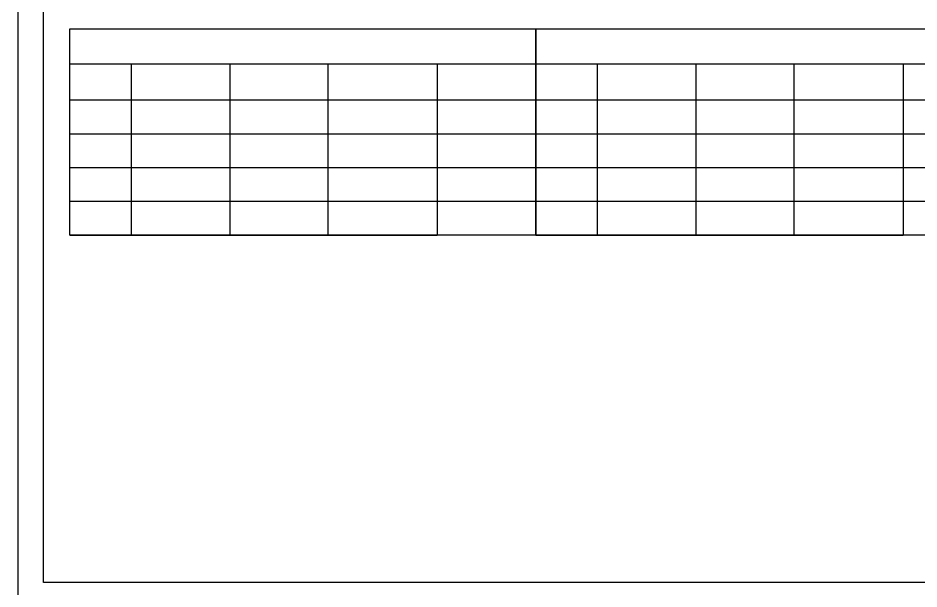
# Model space of a CAD drawing. Extents: x 8238 to 123366, y -35216 to 128109.
# Drawn here: x 16135 to 49826, y 64192 to 85532 of the extents above; entities that cross this region are included whole.
import ezdxf

# ---------------------------------------------------------------- set-up
doc = ezdxf.new("R2010")
doc.units = 0
doc.header["$LTSCALE"] = 1000
doc.header["$MEASUREMENT"] = 0

msp = doc.modelspace()

# ---------------------------------------------------------------- linework, layer by layer
for points in [[(16134.92, 112757.78), (107117.1, 112757.78), (107117.1, 63433.28), (16134.92, 63433.28)], [(17085.95, 111757.78), (106499.22, 111757.78), (106499.22, 64433.28), (17085.95, 64433.28)], [(18070.7, 83825.1), (31814.32, 83825.1), (31814.32, 77419.95), (18070.7, 77419.95)], [(35496.72, 83825.1), (49240.33, 83825.1), (49240.33, 77419.95), (35496.72, 77419.95)]]:
    msp.add_lwpolyline(points, close=True)
for points in [[(18070.7, 83825.1), (18070.7, 85124.59), (35496.72, 85124.59), (35496.72, 83825.1)], [(35496.72, 83825.1), (35496.72, 85124.59), (52922.74, 85124.59), (52922.74, 83825.1)], [(20363.12, 83825.1), (20363.12, 77419.95)], [(24053.85, 83825.1), (24053.85, 77419.95)], [(27724.62, 83825.1), (27724.62, 77419.95)], [(31814.32, 83825.1), (35496.72, 83825.1), (35496.72, 77419.95), (31814.32, 77419.95)], [(37789.14, 83825.1), (37789.14, 77419.95)], [(41479.86, 83825.1), (41479.86, 77419.95)], [(45150.63, 83825.1), (45150.63, 77419.95)], [(49240.33, 83825.1), (52922.74, 83825.1), (52922.74, 77419.95), (49240.33, 77419.95)], [(18070.7, 82468.87), (35496.72, 82468.87)], [(35496.72, 82468.87), (52922.74, 82468.87)], [(18070.7, 81206.64), (35496.72, 81206.64)], [(35496.72, 81206.64), (52922.74, 81206.64)], [(18070.7, 79944.41), (35496.72, 79944.41)], [(35496.72, 79944.41), (52922.74, 79944.41)], [(18070.7, 78682.18), (35496.72, 78682.18)], [(35496.72, 78682.18), (52922.74, 78682.18)], [(18070.7, 77419.95), (31814.32, 77419.95)], [(35496.72, 77419.95), (49240.33, 77419.95)]]:
    msp.add_lwpolyline(points)

doc.saveas('drawing.dxf')
